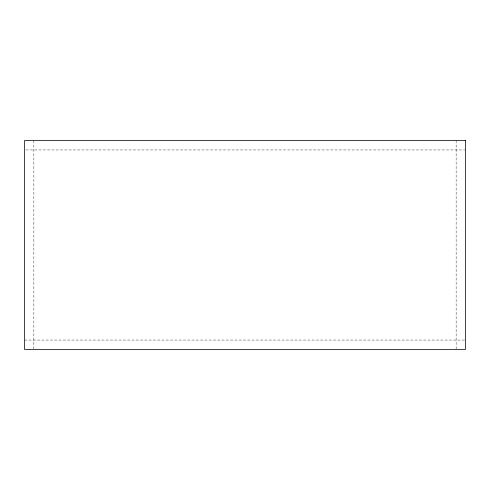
<?xml version="1.0" encoding="UTF-8"?>
<svg xmlns="http://www.w3.org/2000/svg" width="490" height="490" viewBox="0 0 490 490"><rect width="100%" height="100%" fill="white"/><g stroke="black" fill="none" stroke-linecap="round" stroke-linejoin="round"><path stroke-width="0.37" stroke-dasharray="2.45 1.84" d="M25.939 149.946L464.783 149.946M24.5 340.054L465.5 340.054M456.147 140.593L456.147 349.407M33.853 140.593L33.853 349.407"/><path stroke-width="0.73" d="M465.5 140.593L24.5 140.593L24.5 349.407L465.5 349.407L465.5 140.593"/></g></svg>
